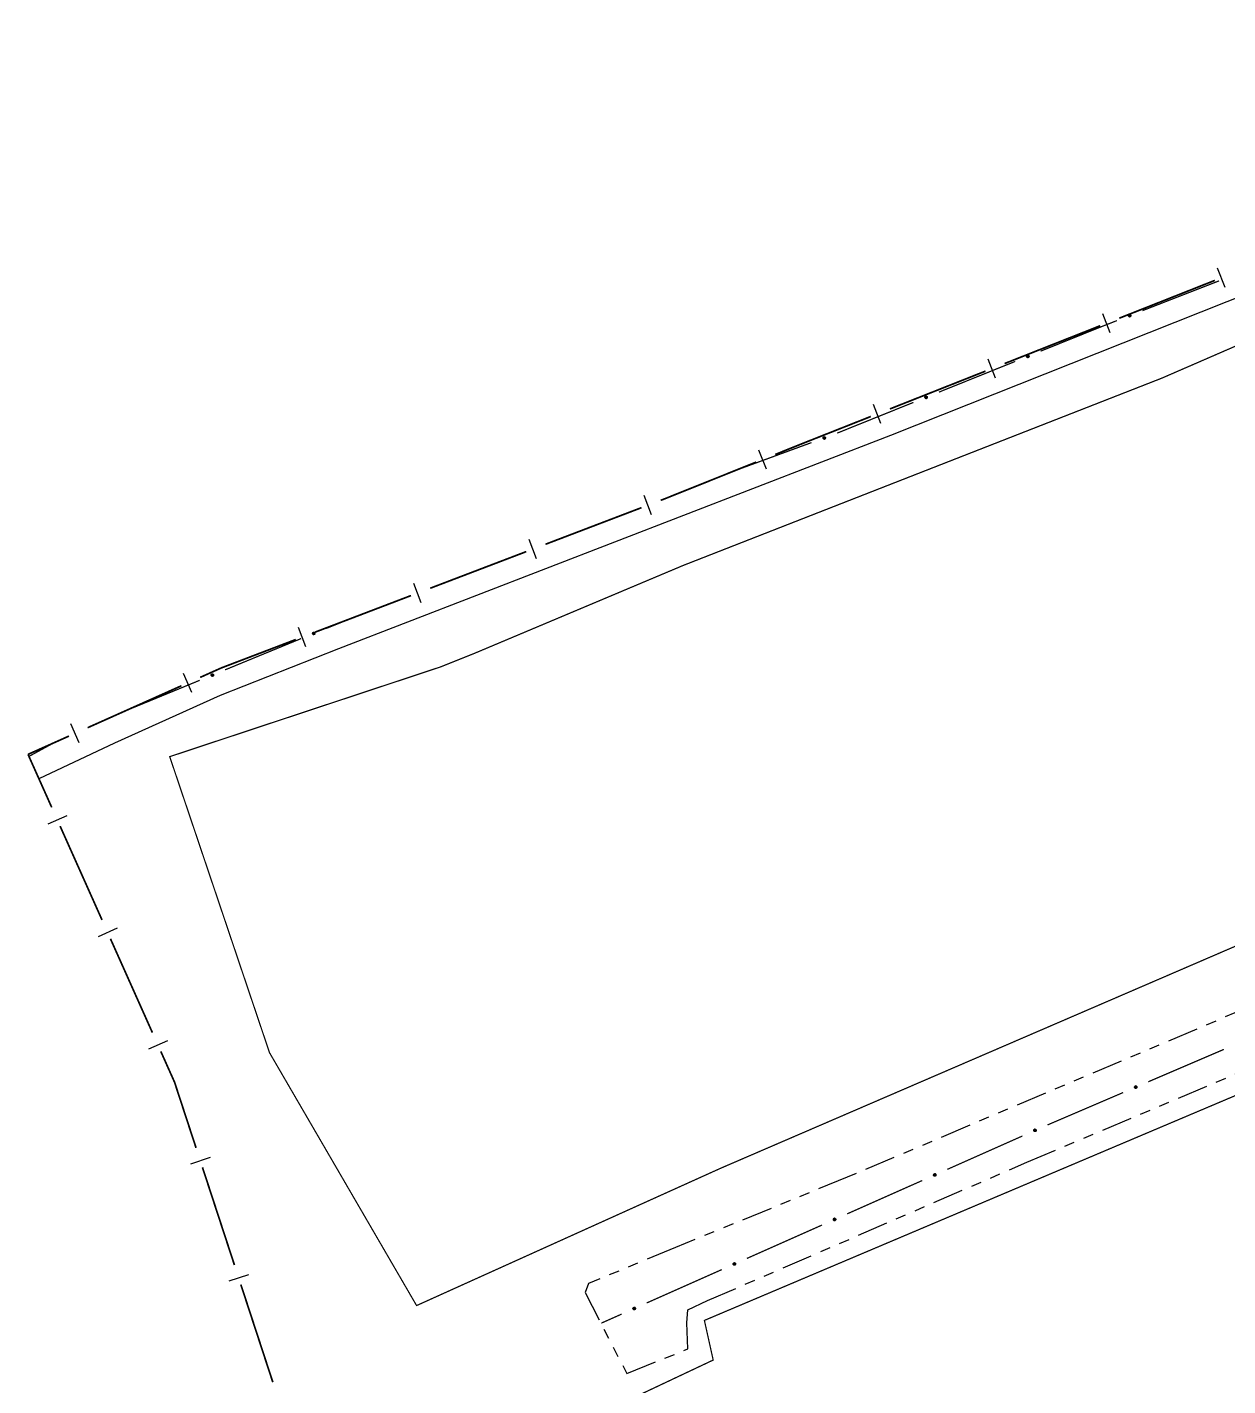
# Model space of a CAD drawing. Extents: x 212200 to 214553, y 4880545 to 4882659.
# Drawn here: x 212199.5 to 212374.7, y 4881789.8 to 4881988.1 of the extents above; entities that cross this region are included whole.
import ezdxf

# ---------------------------------------------------------------- set-up
doc = ezdxf.new("R2010")
doc.units = 0
doc.header["$LTSCALE"] = 1.5
doc.header["$MEASUREMENT"] = 0
doc.linetypes.add('TRACO_12', pattern=[2.5, 2, -0.5])
doc.linetypes.add('TRACO_25', pattern=[8, 3, -1, 1, -1, 1, -1])
for name, color, linetype in [('LM-LIM-SETORES-BAIRROS', 250, 'CONTINUOUS'), ('RU-QUADRA', 210, 'CONTINUOUS'), ('SV-EIXO-ROD-ESTR', 7, 'CONTINUOUS'), ('SV-EIXO-RUA-N-PAV', 6, 'CONTINUOUS'), ('SV-EST-MUNIC-PAV', 20, 'CONTINUOUS'), ('SV-RUA-NAO-PAV', 7, 'CONTINUOUS')]:
    doc.layers.add(name, color=color, linetype=linetype)

msp = doc.modelspace()

# ---------------------------------------------------------------- linework, layer by layer
at = {"layer": 'LM-LIM-SETORES-BAIRROS'}
for points in [[(212374.314781, 4881950.133078), (212373.211123, 4881952.92269)], [(212357.577106, 4881943.511127), (212356.473448, 4881946.30074)], [(212340.839431, 4881936.889177), (212339.735772, 4881939.67879)], [(212324.101755, 4881930.267227), (212322.998097, 4881933.05684)], [(212307.382865, 4881923.617725), (212306.265731, 4881926.401968)], [(212290.636732, 4881916.948287), (212289.567495, 4881919.751274)], [(212273.818813, 4881910.532867), (212272.749576, 4881913.335853)], [(212257.000895, 4881904.117446), (212255.931658, 4881906.920432)], [(212240.182977, 4881897.702025), (212239.11374, 4881900.505012)], [(212223.558388, 4881891.039922), (212222.333435, 4881893.778441)], [(212207.127271, 4881883.690201), (212205.902318, 4881886.42872)], [(212205.289004, 4881873.035664), (212202.550099, 4881871.811573)], [(212212.633554, 4881856.602235), (212209.894649, 4881855.378144)], [(212219.978103, 4881840.168806), (212217.239198, 4881838.944714)], [(212226.209542, 4881823.13892), (212223.358594, 4881822.205059)], [(212231.812704, 4881806.033232), (212228.961756, 4881805.099371)]]:
    msp.add_lwpolyline(points, dxfattribs=at)
at = {"layer": 'LM-LIM-SETORES-BAIRROS', "const_width": 0.25}
for points in [[(212358.885018, 4881945.641706), (212372.833081, 4881951.159998)], [(212342.147343, 4881939.019756), (212356.095406, 4881944.538048)], [(212325.409668, 4881932.397806), (212339.357731, 4881937.916098)], [(212313.071368, 4881927.516387), (212322.620055, 4881931.294148)], [(212308.68046, 4881925.754603), (212312.392784, 4881927.244116)], [(212312.392784, 4881927.244116), (212313.071368, 4881927.516387)], [(212292.603338, 4881919.303906), (212305.896217, 4881924.637468)], [(212275.152852, 4881912.647184), (212289.167784, 4881917.993368)], [(212291.970771, 4881919.062605), (212292.603338, 4881919.303906)], [(212258.334934, 4881906.231764), (212272.349866, 4881911.577947)], [(212241.517016, 4881899.816343), (212255.531948, 4881905.162527)], [(212227.851084, 4881894.60329), (212238.714029, 4881898.747106)], [(212224.771591, 4881893.225817), (212227.51011, 4881894.450771)], [(212227.51011, 4881894.450771), (212227.851084, 4881894.60329)], [(212208.340474, 4881885.876096), (212222.033072, 4881892.000864)], [(212199.645507, 4881881.986794), (212205.601955, 4881884.651143)], [(212199.839247, 4881881.553301), (212199.645507, 4881881.986794)], [(212203.103491, 4881874.249555), (212199.839247, 4881881.553301)], [(212210.44804, 4881857.816126), (212204.327582, 4881871.51065)], [(212217.79259, 4881841.382697), (212211.672132, 4881855.077221)], [(212221.022215, 4881834.156411), (212219.016681, 4881838.643792)], [(212221.048626, 4881834.075782), (212221.022215, 4881834.156411)], [(212224.161494, 4881824.572622), (212221.048626, 4881834.075782)], [(212229.764657, 4881807.466934), (212225.095354, 4881821.721674)], [(212235.36782, 4881790.361245), (212230.698517, 4881804.615986)]]:
    msp.add_lwpolyline(points, dxfattribs=at)
at = {"layer": 'RU-QUADRA', "linetype": 'Continuous', "const_width": 0.18, "flags": 128}
msp.add_lwpolyline([(212471.978588, 4881979.029758), (212386.332066, 4881946.120065), (212365.072562, 4881936.883324), (212295.252786, 4881909.560654), (212264.912944, 4881896.782297), (212259.766288, 4881894.725428), (212220.319752, 4881881.654771), (212234.890431, 4881838.439724), (212256.345124, 4881801.548203), (212300.734172, 4881821.595491), (212401.368877, 4881865.009378), (212465.868138, 4881891.428684), (212467.987631, 4881905.524797), (212463.993571, 4881922.334194), (212468.912307, 4881950.735841)], close=True, dxfattribs=at)
at = {"layer": 'RU-QUADRA', "linetype": 'TRACO_12', "const_width": 0.18, "flags": 128}
msp.add_lwpolyline([(212300.887538, 4881742.323342), (212381.980475, 4881778.385586), (212398.827895, 4881781.575291), (212451.583265, 4881864.274996), (212298.341828, 4881799.3803), (212299.626871, 4881793.597604), (212288.06148, 4881788.136169)], close=True, dxfattribs=at)
at = {"layer": 'SV-EIXO-ROD-ESTR', "const_width": 0.18}
for points in [[(212362.265325, 4881946.738849), (212373.447882, 4881951.092058)], [(212347.39827, 4881940.825948), (212355.746325, 4881944.188979)], [(212355.746325, 4881944.188979), (212356.639388, 4881944.548751)], [(212356.639388, 4881944.548751), (212358.537807, 4881945.287779)], [(212332.557283, 4881934.847226), (212343.688023, 4881939.331268)], [(212317.716297, 4881928.868504), (212328.847037, 4881933.352546)], [(212302.696827, 4881923.353763), (212313.963137, 4881927.485381)], [(212246.915589, 4881901.869323), (212247.233675, 4881901.997039)], [(212243.203624, 4881900.378913), (212246.915589, 4881901.869323)], [(212228.395632, 4881894.319223), (212239.492247, 4881898.887061)], [(212213.600145, 4881888.228773), (212224.69676, 4881892.796611)], [(212199.778241, 4881881.689801), (212203.289824, 4881883.60521)], [(212203.289824, 4881883.60521), (212203.409081, 4881883.670259)]]:
    msp.add_lwpolyline(points, dxfattribs=at)
at = {"layer": 'SV-EIXO-ROD-ESTR'}
for points in [[(212360.227739, 4881946.063773), (212360.246785, 4881946.108821), (212360.272365, 4881946.143642), (212360.30206, 4881946.166545), (212360.333577, 4881946.179941), (212360.367365, 4881946.190014), (212360.40367, 4881946.192654), (212360.444614, 4881946.186659), (212360.489937, 4881946.167871), (212360.523886, 4881946.139322), (212360.547897, 4881946.111411), (212360.563758, 4881946.079351), (212360.572994, 4881946.046364), (212360.574489, 4881946.008561), (212360.568008, 4881945.967128), (212360.548013, 4881945.922011), (212360.522701, 4881945.888045), (212360.493397, 4881945.866647), (212360.461065, 4881945.850905), (212360.426448, 4881945.841035), (212360.390795, 4881945.838648), (212360.349089, 4881945.845249), (212360.30482, 4881945.865574), (212360.270655, 4881945.890433), (212360.248851, 4881945.919429), (212360.23407, 4881945.951609), (212360.223555, 4881945.985374), (212360.219381, 4881946.021759), (212360.227739, 4881946.063773)], [(212345.36874, 4881940.127025), (212345.387256, 4881940.172293), (212345.412426, 4881940.207413), (212345.44185, 4881940.230662), (212345.473209, 4881940.244426), (212345.506876, 4881940.254895), (212345.543147, 4881940.257961), (212345.584159, 4881940.252446), (212345.629699, 4881940.234191), (212345.663981, 4881940.206042), (212345.688317, 4881940.178414), (212345.704553, 4881940.146542), (212345.714175, 4881940.113666), (212345.716114, 4881940.075884), (212345.710119, 4881940.034377), (212345.690654, 4881939.989029), (212345.665742, 4881939.954768), (212345.636691, 4881939.933028), (212345.604546, 4881939.916909), (212345.570047, 4881939.906633), (212345.534424, 4881939.903829), (212345.492644, 4881939.909939), (212345.44814, 4881939.929744), (212345.413685, 4881939.954201), (212345.391543, 4881939.982939), (212345.376386, 4881940.014943), (212345.365475, 4881940.048583), (212345.360876, 4881940.084916), (212345.36874, 4881940.127025)], [(212330.527754, 4881934.148303), (212330.54627, 4881934.193571), (212330.57144, 4881934.228691), (212330.600864, 4881934.25194), (212330.632222, 4881934.265704), (212330.665889, 4881934.276173), (212330.702161, 4881934.279239), (212330.743172, 4881934.273724), (212330.788713, 4881934.255469), (212330.822994, 4881934.22732), (212330.847331, 4881934.199692), (212330.863566, 4881934.16782), (212330.873188, 4881934.134944), (212330.875127, 4881934.097162), (212330.869132, 4881934.055655), (212330.849668, 4881934.010307), (212330.824755, 4881933.976046), (212330.795705, 4881933.954306), (212330.763559, 4881933.938187), (212330.72906, 4881933.927911), (212330.693438, 4881933.925107), (212330.651658, 4881933.931217), (212330.607153, 4881933.951022), (212330.572699, 4881933.975479), (212330.550556, 4881934.004217), (212330.535399, 4881934.036221), (212330.524489, 4881934.069861), (212330.519889, 4881934.106194), (212330.527754, 4881934.148303)], [(212315.668058, 4881928.227864), (212315.687989, 4881928.272527), (212315.714252, 4881928.306837), (212315.744393, 4881928.329149), (212315.776169, 4881928.34192), (212315.810148, 4881928.351325), (212315.846499, 4881928.353248), (212315.887316, 4881928.346445), (212315.93226, 4881928.326766), (212315.965639, 4881928.297552), (212315.989094, 4881928.269173), (212316.004319, 4881928.236806), (212316.012902, 4881928.203643), (212316.01365, 4881928.165819), (212316.006353, 4881928.124521), (212315.985471, 4881928.079808), (212315.959493, 4881928.046348), (212315.929773, 4881928.025532), (212315.897136, 4881928.010432), (212315.862331, 4881928.001247), (212315.826638, 4881927.999565), (212315.785071, 4881928.006987), (212315.741212, 4881928.028182), (212315.707544, 4881928.053711), (212315.686316, 4881928.083131), (212315.672174, 4881928.115597), (212315.662327, 4881928.149564), (212315.658873, 4881928.186023), (212315.668058, 4881928.227864)], [(212241.173292, 4881899.682326), (212241.19186, 4881899.727573), (212241.21707, 4881899.762663), (212241.246521, 4881899.785878), (212241.277895, 4881899.799607), (212241.311574, 4881899.810037), (212241.347849, 4881899.813061), (212241.388855, 4881899.807499), (212241.434374, 4881899.789191), (212241.468623, 4881899.761003), (212241.492928, 4881899.733347), (212241.509127, 4881899.701457), (212241.518711, 4881899.668569), (212241.520606, 4881899.630785), (212241.514564, 4881899.589285), (212241.495047, 4881899.543959), (212241.470095, 4881899.509727), (212241.441019, 4881899.48802), (212241.408856, 4881899.471938), (212241.374345, 4881899.461702), (212241.338719, 4881899.458939), (212241.296946, 4881899.465097), (212241.252465, 4881899.484953), (212241.218038, 4881899.50945), (212241.195929, 4881899.538213), (212241.180808, 4881899.570235), (212241.169937, 4881899.603888), (212241.165379, 4881899.640226), (212241.173292, 4881899.682326)], [(212226.37143, 4881893.605018), (212226.389604, 4881893.650424), (212226.414508, 4881893.685732), (212226.443756, 4881893.709203), (212226.47501, 4881893.723203), (212226.508597, 4881893.733926), (212226.544844, 4881893.737265), (212226.585896, 4881893.732059), (212226.631573, 4881893.714148), (212226.666066, 4881893.686258), (212226.69061, 4881893.658815), (212226.707086, 4881893.627066), (212226.716955, 4881893.594264), (212226.719179, 4881893.556497), (212226.713497, 4881893.514946), (212226.694375, 4881893.469453), (212226.669722, 4881893.435005), (212226.640836, 4881893.413046), (212226.608813, 4881893.396685), (212226.574392, 4881893.386149), (212226.538792, 4881893.383077), (212226.496967, 4881893.388872), (212226.452315, 4881893.408341), (212226.417676, 4881893.432537), (212226.395318, 4881893.461107), (212226.37992, 4881893.492997), (212226.368756, 4881893.526553), (212226.363882, 4881893.562851), (212226.37143, 4881893.605018)]]:
    msp.add_lwpolyline(points, close=True, dxfattribs=at)
for points in [[(212360.219381, 4881946.021759), (212360.489937, 4881946.167871)], [(212360.223555, 4881945.985374), (212360.523886, 4881946.139322)], [(212360.224996, 4881946.041395), (212360.464674, 4881946.174233)], [(212360.225927, 4881946.005151), (212360.50248, 4881946.152344)], [(212360.227739, 4881946.063773), (212360.444614, 4881946.186659)], [(212360.231945, 4881945.970886), (212360.530609, 4881946.125223)], [(212360.23407, 4881945.951609), (212360.547897, 4881946.111411)], [(212360.239111, 4881946.087889), (212360.417403, 4881946.186581)], [(212360.244038, 4881945.936059), (212360.555137, 4881946.092308)], [(212360.246785, 4881946.108821), (212360.40367, 4881946.192654)], [(212360.248851, 4881945.919429), (212360.563758, 4881946.079351)], [(212360.261281, 4881946.128734), (212360.377626, 4881946.187203)], [(212360.263266, 4881945.905473), (212360.565745, 4881946.061295)], [(212360.270655, 4881945.890433), (212360.572994, 4881946.046364)], [(212360.272365, 4881946.143642), (212360.367365, 4881946.190014)], [(212360.290123, 4881945.877857), (212360.569715, 4881946.024769)], [(212360.30482, 4881945.865574), (212360.574489, 4881946.008561)], [(212360.329978, 4881945.85823), (212360.568597, 4881945.986263)], [(212360.349089, 4881945.845249), (212360.568008, 4881945.967128)], [(212360.374211, 4881945.846164), (212360.55095, 4881945.941322)], [(212360.390795, 4881945.838648), (212360.548013, 4881945.922011)], [(212360.412435, 4881945.842008), (212360.529556, 4881945.902244)], [(212360.426448, 4881945.841035), (212360.522701, 4881945.888045)], [(212345.360876, 4881940.084916), (212345.629699, 4881940.234191)], [(212345.365475, 4881940.048583), (212345.663981, 4881940.206042)], [(212345.36626, 4881940.104617), (212345.604363, 4881940.240257)], [(212345.367616, 4881940.068386), (212345.642424, 4881940.218812)], [(212345.36874, 4881940.127025), (212345.584159, 4881940.252446)], [(212345.374034, 4881940.034195), (212345.670869, 4881940.192023)], [(212345.376386, 4881940.014943), (212345.688317, 4881940.178414)], [(212345.379828, 4881940.151273), (212345.556951, 4881940.252049)], [(212345.386535, 4881939.999512), (212345.695781, 4881940.159398)], [(212345.387256, 4881940.172293), (212345.543147, 4881940.257961)], [(212345.391543, 4881939.982939), (212345.704553, 4881940.146542)], [(212345.401518, 4881940.192375), (212345.517169, 4881940.252205)], [(212345.406121, 4881939.969153), (212345.706752, 4881940.128511)], [(212345.412426, 4881940.207413), (212345.506876, 4881940.254895)], [(212345.413685, 4881939.954201), (212345.714175, 4881940.113666)], [(212345.4333, 4881939.941854), (212345.711149, 4881940.092035)], [(212345.44814, 4881939.929744), (212345.716114, 4881940.075884)], [(212345.473382, 4881939.922695), (212345.710484, 4881940.053518)], [(212345.492644, 4881939.909939), (212345.710119, 4881940.034377)], [(212345.517753, 4881939.911149), (212345.693364, 4881940.008374)], [(212345.534424, 4881939.903829), (212345.690654, 4881939.989029)], [(212345.556024, 4881939.907442), (212345.67243, 4881939.969047)], [(212345.570047, 4881939.906633), (212345.665742, 4881939.954768)], [(212330.519889, 4881934.106194), (212330.788713, 4881934.255469)], [(212330.524489, 4881934.069861), (212330.822994, 4881934.22732)], [(212330.525273, 4881934.125895), (212330.763376, 4881934.261535)], [(212330.526629, 4881934.089664), (212330.801437, 4881934.24009)], [(212330.527754, 4881934.148303), (212330.743172, 4881934.273724)], [(212330.533048, 4881934.055473), (212330.829882, 4881934.213301)], [(212330.535399, 4881934.036221), (212330.847331, 4881934.199692)], [(212330.538841, 4881934.172551), (212330.715964, 4881934.273327)], [(212330.545549, 4881934.02079), (212330.854794, 4881934.180676)], [(212330.54627, 4881934.193571), (212330.702161, 4881934.279239)], [(212330.550556, 4881934.004217), (212330.863566, 4881934.16782)], [(212330.560532, 4881934.213653), (212330.676182, 4881934.273483)], [(212330.565134, 4881933.990431), (212330.865765, 4881934.14979)], [(212330.57144, 4881934.228691), (212330.665889, 4881934.276173)], [(212330.572699, 4881933.975479), (212330.873188, 4881934.134944)], [(212330.592313, 4881933.963132), (212330.870163, 4881934.113313)], [(212330.607153, 4881933.951022), (212330.875127, 4881934.097162)], [(212330.632396, 4881933.943973), (212330.869497, 4881934.074796)], [(212330.651658, 4881933.931217), (212330.869132, 4881934.055655)], [(212330.676767, 4881933.932427), (212330.852378, 4881934.029652)], [(212330.693438, 4881933.925107), (212330.849668, 4881934.010307)], [(212330.715037, 4881933.92872), (212330.831443, 4881933.990325)], [(212330.72906, 4881933.927911), (212330.824755, 4881933.976046)], [(212315.658873, 4881928.186023), (212315.93226, 4881928.326766)], [(212315.662327, 4881928.149564), (212315.965639, 4881928.297552)], [(212315.664874, 4881928.205545), (212315.907127, 4881928.333626)], [(212315.665089, 4881928.169289), (212315.944494, 4881928.310995)], [(212315.668058, 4881928.227864), (212315.887316, 4881928.346445)], [(212315.670429, 4881928.134913), (212315.972082, 4881928.283324)], [(212315.672174, 4881928.115597), (212315.989094, 4881928.269173)], [(212315.679903, 4881928.251751), (212315.860109, 4881928.346905)], [(212315.681833, 4881928.099854), (212315.995955, 4881928.249931)], [(212315.686316, 4881928.083131), (212316.004319, 4881928.236806)], [(212315.687989, 4881928.272527), (212315.846499, 4881928.353248)], [(212315.700453, 4881928.068894), (212316.00595, 4881928.218715)], [(212315.702876, 4881928.29215), (212315.820352, 4881928.348312)], [(212315.707544, 4881928.053711), (212316.012902, 4881928.203643)], [(212315.714252, 4881928.306837), (212315.810148, 4881928.351325)], [(212315.72676, 4881928.040754), (212316.009197, 4881928.182118)], [(212315.741212, 4881928.028182), (212316.01365, 4881928.165819)], [(212315.76622, 4881928.020343), (212316.00732, 4881928.143641)], [(212315.785071, 4881928.006987), (212316.006353, 4881928.124521)], [(212315.810205, 4881928.007406), (212315.988788, 4881928.099058)], [(212315.826638, 4881927.999565), (212315.985471, 4881928.079808)], [(212315.84834, 4881928.002497), (212315.966627, 4881928.060409)], [(212315.862331, 4881928.001247), (212315.959493, 4881928.046348)], [(212241.165379, 4881899.640226), (212241.434374, 4881899.789191)], [(212241.169937, 4881899.603888), (212241.468623, 4881899.761003)], [(212241.170785, 4881899.65992), (212241.409045, 4881899.795286)], [(212241.1721, 4881899.623688), (212241.447081, 4881899.773798)], [(212241.173292, 4881899.682326), (212241.388855, 4881899.807499)], [(212241.178479, 4881899.589489), (212241.475495, 4881899.746976)], [(212241.180808, 4881899.570235), (212241.492928, 4881899.733347)], [(212241.184407, 4881899.706561), (212241.361646, 4881899.807133)], [(212241.19094, 4881899.554792), (212241.500369, 4881899.714322)], [(212241.19186, 4881899.727573), (212241.347849, 4881899.813061)], [(212241.195929, 4881899.538213), (212241.509127, 4881899.701457)], [(212241.206145, 4881899.747638), (212241.321864, 4881899.807335)], [(212241.210491, 4881899.524411), (212241.511305, 4881899.683423)], [(212241.21707, 4881899.762663), (212241.311574, 4881899.810037)], [(212241.218038, 4881899.50945), (212241.518711, 4881899.668569)], [(212241.237638, 4881899.497081), (212241.51566, 4881899.646941)], [(212241.252465, 4881899.484953), (212241.520606, 4881899.630785)], [(212241.277698, 4881899.477876), (212241.51495, 4881899.608426)], [(212241.296946, 4881899.465097), (212241.514564, 4881899.589285)], [(212241.322056, 4881899.466278), (212241.497779, 4881899.563301)], [(212241.338719, 4881899.458939), (212241.495047, 4881899.543959)], [(212241.360322, 4881899.462527), (212241.476799, 4881899.523998)], [(212241.374345, 4881899.461702), (212241.470095, 4881899.509727)], [(212226.363882, 4881893.562851), (212226.631573, 4881893.714148)], [(212226.368756, 4881893.526553), (212226.666066, 4881893.686258)], [(212226.369118, 4881893.582591), (212226.606192, 4881893.720023)], [(212226.370747, 4881893.546372), (212226.644413, 4881893.698866)], [(212226.37143, 4881893.605018), (212226.585896, 4881893.732059)], [(212226.377423, 4881893.51223), (212226.673059, 4881893.672292)], [(212226.37992, 4881893.492997), (212226.69061, 4881893.658815)], [(212226.382334, 4881893.629349), (212226.558692, 4881893.731457)], [(212226.389604, 4881893.650424), (212226.544844, 4881893.737265)], [(212226.390186, 4881893.477642), (212226.698217, 4881893.639855)], [(212226.395318, 4881893.461107), (212226.707086, 4881893.627066)], [(212226.403714, 4881893.670613), (212226.51891, 4881893.731313)], [(212226.409999, 4881893.447432), (212226.709421, 4881893.609053)], [(212226.414508, 4881893.685732), (212226.508597, 4881893.733926)], [(212226.417676, 4881893.432537), (212226.716955, 4881893.594264)], [(212226.437384, 4881893.420339), (212226.714093, 4881893.57261)], [(212226.452315, 4881893.408341), (212226.719179, 4881893.556497)], [(212226.477609, 4881893.401483), (212226.713717, 4881893.53409)], [(212226.496967, 4881893.388872), (212226.713497, 4881893.514946)], [(212226.522066, 4881893.390271), (212226.696939, 4881893.488817)], [(212226.538792, 4881893.383077), (212226.694375, 4881893.469453)], [(212226.560363, 4881893.386853), (212226.676302, 4881893.449334)], [(212226.574392, 4881893.386149), (212226.669722, 4881893.435005)]]:
    msp.add_lwpolyline(points, dxfattribs=at)
at = {"layer": 'SV-EIXO-RUA-N-PAV', "const_width": 0.18}
for points in [[(212374.14688, 4881838.934715), (212363.11714, 4881834.207683)], [(212359.440559, 4881832.632006), (212348.410819, 4881827.904974)], [(212344.749113, 4881826.29522), (212333.783375, 4881821.421558)], [(212330.128128, 4881819.797004), (212319.16239, 4881814.923342)], [(212315.507144, 4881813.298789), (212304.541405, 4881808.425127)], [(212300.886159, 4881806.800573), (212289.92042, 4881801.926911)], [(212283.52374, 4881799.083942), (212283.299415, 4881798.984243)], [(212286.265174, 4881800.302358), (212283.52374, 4881799.083942)]]:
    msp.add_lwpolyline(points, dxfattribs=at)
at = {"layer": 'SV-EIXO-RUA-N-PAV'}
for points in [[(212361.454276, 4881833.375263), (212361.436757, 4881833.3296), (212361.412363, 4881833.293937), (212361.383455, 4881833.270048), (212361.352407, 4881833.255599), (212361.318977, 4881833.244395), (212361.282782, 4881833.240535), (212361.241659, 4881833.245149), (212361.195729, 4881833.262401), (212361.160839, 4881833.289792), (212361.135902, 4881833.316879), (212361.118972, 4881833.348387), (212361.108631, 4881833.381044), (212361.105864, 4881833.418775), (212361.110947, 4881833.460403), (212361.129413, 4881833.506168), (212361.153568, 4881833.540966), (212361.182135, 4881833.563338), (212361.213919, 4881833.580159), (212361.248185, 4881833.591188), (212361.283737, 4881833.594773), (212361.325641, 4881833.58958), (212361.370569, 4881833.570756), (212361.405552, 4881833.54706), (212361.428319, 4881833.518815), (212361.444174, 4881833.48715), (212361.45582, 4881833.453758), (212361.461215, 4881833.417534), (212361.454276, 4881833.375263)], [(212346.752741, 4881827.065258), (212346.735833, 4881827.019365), (212346.711916, 4881826.98338), (212346.68333, 4881826.959108), (212346.652477, 4881826.944247), (212346.6192, 4881826.932598), (212346.583059, 4881826.928255), (212346.541878, 4881826.932321), (212346.495723, 4881826.948959), (212346.46047, 4881826.975882), (212346.435174, 4881827.002634), (212346.417825, 4881827.033914), (212346.40705, 4881827.066431), (212346.403781, 4881827.104121), (212346.408308, 4881827.145813), (212346.426162, 4881827.19182), (212346.449851, 4881827.226938), (212346.478117, 4881827.249688), (212346.509674, 4881827.266931), (212346.54379, 4881827.278417), (212346.579292, 4881827.282475), (212346.621261, 4881827.277841), (212346.666436, 4881827.259617), (212346.701731, 4881827.23639), (212346.724873, 4881827.208451), (212346.741149, 4881827.177001), (212346.753239, 4881827.143766), (212346.759117, 4881827.107618), (212346.752741, 4881827.065258)], [(212332.131756, 4881820.567042), (212332.114848, 4881820.52115), (212332.090931, 4881820.485165), (212332.062345, 4881820.460893), (212332.031492, 4881820.446031), (212331.998215, 4881820.434382), (212331.962074, 4881820.43004), (212331.920893, 4881820.434105), (212331.874738, 4881820.450744), (212331.839485, 4881820.477667), (212331.81419, 4881820.504419), (212331.79684, 4881820.535699), (212331.786066, 4881820.568215), (212331.782796, 4881820.605906), (212331.787324, 4881820.647598), (212331.805177, 4881820.693604), (212331.828866, 4881820.728722), (212331.857133, 4881820.751473), (212331.88869, 4881820.768715), (212331.922805, 4881820.780201), (212331.958307, 4881820.784259), (212332.000276, 4881820.779625), (212332.045451, 4881820.761402), (212332.080746, 4881820.738175), (212332.103888, 4881820.710236), (212332.120164, 4881820.678785), (212332.132254, 4881820.645551), (212332.138132, 4881820.609403), (212332.131756, 4881820.567042)], [(212317.510772, 4881814.068827), (212317.493863, 4881814.022934), (212317.469947, 4881813.986949), (212317.441361, 4881813.962677), (212317.410507, 4881813.947816), (212317.37723, 4881813.936167), (212317.341089, 4881813.931824), (212317.299909, 4881813.93589), (212317.253753, 4881813.952528), (212317.2185, 4881813.979451), (212317.193205, 4881814.006203), (212317.175856, 4881814.037483), (212317.165081, 4881814.07), (212317.161811, 4881814.10769), (212317.166339, 4881814.149382), (212317.184193, 4881814.195389), (212317.207882, 4881814.230507), (212317.236148, 4881814.253257), (212317.267705, 4881814.2705), (212317.301821, 4881814.281986), (212317.337322, 4881814.286044), (212317.379291, 4881814.28141), (212317.424466, 4881814.263186), (212317.459762, 4881814.239959), (212317.482903, 4881814.21202), (212317.499179, 4881814.18057), (212317.511269, 4881814.147335), (212317.517147, 4881814.111187), (212317.510772, 4881814.068827)], [(212302.889787, 4881807.570611), (212302.872878, 4881807.524719), (212302.848962, 4881807.488734), (212302.820376, 4881807.464462), (212302.789522, 4881807.4496), (212302.756246, 4881807.437951), (212302.720104, 4881807.433609), (212302.678924, 4881807.437674), (212302.632768, 4881807.454313), (212302.597515, 4881807.481236), (212302.57222, 4881807.507988), (212302.554871, 4881807.539268), (212302.544096, 4881807.571784), (212302.540827, 4881807.609475), (212302.545354, 4881807.651167), (212302.563208, 4881807.697173), (212302.586897, 4881807.732291), (212302.615163, 4881807.755042), (212302.64672, 4881807.772284), (212302.680836, 4881807.78377), (212302.716337, 4881807.787828), (212302.758307, 4881807.783194), (212302.803481, 4881807.764971), (212302.838777, 4881807.741744), (212302.861919, 4881807.713805), (212302.878195, 4881807.682354), (212302.890284, 4881807.64912), (212302.896162, 4881807.612972), (212302.889787, 4881807.570611)], [(212288.268802, 4881801.072396), (212288.251894, 4881801.026503), (212288.227977, 4881800.990518), (212288.199391, 4881800.966247), (212288.168538, 4881800.951385), (212288.135261, 4881800.939736), (212288.09912, 4881800.935393), (212288.057939, 4881800.939459), (212288.011784, 4881800.956097), (212287.976531, 4881800.98302), (212287.951235, 4881801.009772), (212287.933886, 4881801.041052), (212287.923111, 4881801.073569), (212287.919842, 4881801.111259), (212287.924369, 4881801.152951), (212287.942223, 4881801.198958), (212287.965912, 4881801.234076), (212287.994178, 4881801.256826), (212288.025735, 4881801.274069), (212288.059851, 4881801.285555), (212288.095353, 4881801.289613), (212288.137322, 4881801.284979), (212288.182497, 4881801.266755), (212288.217792, 4881801.243528), (212288.240934, 4881801.215589), (212288.25721, 4881801.184139), (212288.2693, 4881801.150904), (212288.275178, 4881801.114756), (212288.268802, 4881801.072396)]]:
    msp.add_lwpolyline(points, close=True, dxfattribs=at)
for points in [[(212361.370569, 4881833.570756), (212361.105864, 4881833.418775)], [(212361.405552, 4881833.54706), (212361.108631, 4881833.381044)], [(212361.325641, 4881833.58958), (212361.110947, 4881833.460403)], [(212361.345178, 4881833.577249), (212361.111003, 4881833.441259)], [(212361.385671, 4881833.558974), (212361.111182, 4881833.402737)], [(212361.413442, 4881833.532277), (212361.116378, 4881833.366365)], [(212361.428319, 4881833.518815), (212361.118972, 4881833.348387)], [(212361.300565, 4881833.58782), (212361.127128, 4881833.486768)], [(212361.433689, 4881833.502356), (212361.128024, 4881833.335727)], [(212361.283737, 4881833.594773), (212361.129413, 4881833.506168)], [(212361.444174, 4881833.48715), (212361.135902, 4881833.316879)], [(212361.262222, 4881833.590687), (212361.147195, 4881833.526544)], [(212361.248185, 4881833.591188), (212361.153568, 4881833.540966)], [(212361.446947, 4881833.467955), (212361.153645, 4881833.303656)], [(212361.45582, 4881833.453758), (212361.160839, 4881833.289792)], [(212361.454114, 4881833.433913), (212361.182671, 4881833.277497)], [(212361.461215, 4881833.417534), (212361.195729, 4881833.262401)], [(212361.456264, 4881833.39772), (212361.221192, 4881833.256892)], [(212361.454276, 4881833.375263), (212361.241659, 4881833.245149)], [(212361.443722, 4881833.350778), (212361.268852, 4881833.246142)], [(212361.436757, 4881833.3296), (212361.282782, 4881833.240535)], [(212361.422938, 4881833.30921), (212361.308628, 4881833.246859)], [(212361.412363, 4881833.293937), (212361.318977, 4881833.244395)], [(212346.666436, 4881827.259617), (212346.403781, 4881827.104121)], [(212346.701731, 4881827.23639), (212346.40705, 4881827.066431)], [(212346.621261, 4881827.277841), (212346.408308, 4881827.145813)], [(212346.640961, 4881827.265772), (212346.408619, 4881827.126671)], [(212346.681693, 4881827.248038), (212346.409311, 4881827.088155)], [(212346.709818, 4881827.221714), (212346.414992, 4881827.051856)], [(212346.724873, 4881827.208451), (212346.417825, 4881827.033914)], [(212346.59621, 4881827.275747), (212346.424136, 4881827.172392)], [(212346.579292, 4881827.282475), (212346.426162, 4881827.19182)], [(212346.730462, 4881827.192065), (212346.427045, 4881827.021376)], [(212346.741149, 4881827.177001), (212346.435174, 4881827.002634)], [(212346.557833, 4881827.278102), (212346.443671, 4881827.212431)], [(212346.54379, 4881827.278417), (212346.449851, 4881827.226938)], [(212346.744178, 4881827.157844), (212346.453092, 4881826.989649)], [(212346.753239, 4881827.143766), (212346.46047, 4881826.975882)], [(212346.751798, 4881827.1239), (212346.482464, 4881826.963879)], [(212346.759117, 4881827.107618), (212346.495723, 4881826.948959)], [(212346.75443, 4881827.08774), (212346.521257, 4881826.94379)], [(212346.752741, 4881827.065258), (212346.541878, 4881826.932321)], [(212346.742515, 4881827.040634), (212346.569055, 4881826.933676)], [(212346.735833, 4881827.019365), (212346.583059, 4881826.928255)], [(212346.722287, 4881826.998793), (212346.608818, 4881826.934923)], [(212346.711916, 4881826.98338), (212346.6192, 4881826.932598)], [(212332.045451, 4881820.761402), (212331.782796, 4881820.605906)], [(212332.080746, 4881820.738175), (212331.786066, 4881820.568215)], [(212332.000276, 4881820.779625), (212331.787324, 4881820.647598)], [(212332.019976, 4881820.767556), (212331.787634, 4881820.628456)], [(212332.060709, 4881820.749822), (212331.788327, 4881820.58994)], [(212332.088834, 4881820.723499), (212331.794007, 4881820.553641)], [(212332.103888, 4881820.710236), (212331.79684, 4881820.535699)], [(212331.975226, 4881820.777532), (212331.803151, 4881820.674176)], [(212331.958307, 4881820.784259), (212331.805177, 4881820.693604)], [(212332.109477, 4881820.69385), (212331.806061, 4881820.523161)], [(212331.936848, 4881820.779887), (212331.822686, 4881820.714216)], [(212331.922805, 4881820.780201), (212331.828866, 4881820.728722)], [(212332.120164, 4881820.678785), (212331.81419, 4881820.504419)], [(212332.123193, 4881820.659629), (212331.832107, 4881820.491434)], [(212332.132254, 4881820.645551), (212331.839485, 4881820.477667)], [(212332.130813, 4881820.625685), (212331.861479, 4881820.465664)], [(212332.138132, 4881820.609403), (212331.874738, 4881820.450744)], [(212332.133445, 4881820.589524), (212331.900272, 4881820.445575)], [(212332.131756, 4881820.567042), (212331.920893, 4881820.434105)], [(212332.12153, 4881820.542419), (212331.948071, 4881820.435461)], [(212332.114848, 4881820.52115), (212331.962074, 4881820.43004)], [(212332.101303, 4881820.500578), (212331.987833, 4881820.436708)], [(212332.090931, 4881820.485165), (212331.998215, 4881820.434382)], [(212317.424466, 4881814.263186), (212317.161811, 4881814.10769)], [(212317.459762, 4881814.239959), (212317.165081, 4881814.07)], [(212317.379291, 4881814.28141), (212317.166339, 4881814.149382)], [(212317.398991, 4881814.269341), (212317.166649, 4881814.13024)], [(212317.439724, 4881814.251607), (212317.167342, 4881814.091724)], [(212317.467849, 4881814.225283), (212317.173022, 4881814.055425)], [(212317.482903, 4881814.21202), (212317.175856, 4881814.037483)], [(212317.354241, 4881814.279316), (212317.182166, 4881814.175961)], [(212317.337322, 4881814.286044), (212317.184193, 4881814.195389)], [(212317.488492, 4881814.195634), (212317.185076, 4881814.024945)], [(212317.499179, 4881814.18057), (212317.193205, 4881814.006203)], [(212317.315864, 4881814.281671), (212317.201701, 4881814.216)], [(212317.301821, 4881814.281986), (212317.207882, 4881814.230507)], [(212317.502208, 4881814.161413), (212317.211123, 4881813.993218)], [(212317.511269, 4881814.147335), (212317.2185, 4881813.979451)], [(212317.509828, 4881814.127469), (212317.240494, 4881813.967448)], [(212317.517147, 4881814.111187), (212317.253753, 4881813.952528)], [(212317.512461, 4881814.091309), (212317.279287, 4881813.947359)], [(212317.510772, 4881814.068827), (212317.299909, 4881813.93589)], [(212317.500546, 4881814.044203), (212317.327086, 4881813.937245)], [(212317.493863, 4881814.022934), (212317.341089, 4881813.931824)], [(212317.480318, 4881814.002362), (212317.366849, 4881813.938492)], [(212317.469947, 4881813.986949), (212317.37723, 4881813.936167)], [(212302.803481, 4881807.764971), (212302.540827, 4881807.609475)], [(212302.838777, 4881807.741744), (212302.544096, 4881807.571784)], [(212302.758307, 4881807.783194), (212302.545354, 4881807.651167)], [(212302.778007, 4881807.771125), (212302.545664, 4881807.632025)], [(212302.818739, 4881807.753391), (212302.546357, 4881807.593509)], [(212302.846864, 4881807.727068), (212302.552038, 4881807.55721)], [(212302.861919, 4881807.713805), (212302.554871, 4881807.539268)], [(212302.733256, 4881807.781101), (212302.561182, 4881807.677745)], [(212302.716337, 4881807.787828), (212302.563208, 4881807.697173)], [(212302.867507, 4881807.697419), (212302.564091, 4881807.52673)], [(212302.878195, 4881807.682354), (212302.57222, 4881807.507988)], [(212302.694879, 4881807.783456), (212302.580717, 4881807.717785)], [(212302.680836, 4881807.78377), (212302.586897, 4881807.732291)], [(212302.881224, 4881807.663198), (212302.590138, 4881807.495003)], [(212302.890284, 4881807.64912), (212302.597515, 4881807.481236)], [(212302.888844, 4881807.629254), (212302.61951, 4881807.469233)], [(212302.896162, 4881807.612972), (212302.632768, 4881807.454313)], [(212302.891476, 4881807.593093), (212302.658303, 4881807.449144)], [(212302.889787, 4881807.570611), (212302.678924, 4881807.437674)], [(212302.879561, 4881807.545988), (212302.706101, 4881807.43903)], [(212302.872878, 4881807.524719), (212302.720104, 4881807.433609)], [(212302.859333, 4881807.504147), (212302.745864, 4881807.440277)], [(212302.848962, 4881807.488734), (212302.756246, 4881807.437951)], [(212288.182497, 4881801.266755), (212287.919842, 4881801.111259)], [(212288.217792, 4881801.243528), (212287.923111, 4881801.073569)], [(212288.137322, 4881801.284979), (212287.924369, 4881801.152951)], [(212288.157022, 4881801.27291), (212287.92468, 4881801.133809)], [(212288.197754, 4881801.255176), (212287.925372, 4881801.095293)], [(212288.225879, 4881801.228852), (212287.931053, 4881801.058994)], [(212288.240934, 4881801.215589), (212287.933886, 4881801.041052)], [(212288.112271, 4881801.282885), (212287.940197, 4881801.17953)], [(212288.095353, 4881801.289613), (212287.942223, 4881801.198958)], [(212288.246523, 4881801.199203), (212287.943106, 4881801.028514)], [(212288.25721, 4881801.184139), (212287.951235, 4881801.009772)], [(212288.073894, 4881801.28524), (212287.959732, 4881801.219569)], [(212288.059851, 4881801.285555), (212287.965912, 4881801.234076)], [(212288.260239, 4881801.164982), (212287.969153, 4881800.996787)], [(212288.2693, 4881801.150904), (212287.976531, 4881800.98302)], [(212288.267859, 4881801.131038), (212287.998525, 4881800.971017)], [(212288.275178, 4881801.114756), (212288.011784, 4881800.956097)], [(212288.270491, 4881801.094878), (212288.037318, 4881800.950928)], [(212288.268802, 4881801.072396), (212288.057939, 4881800.939459)], [(212288.258576, 4881801.047772), (212288.085116, 4881800.940814)], [(212288.251894, 4881801.026503), (212288.09912, 4881800.935393)], [(212288.238348, 4881801.005931), (212288.124879, 4881800.942061)], [(212288.227977, 4881800.990518), (212288.135261, 4881800.939736)]]:
    msp.add_lwpolyline(points, dxfattribs=at)
at = {"layer": 'SV-EST-MUNIC-PAV', "linetype": 'Continuous'}
msp.add_polyline3d([(212476.354815, 4881988.112409, 6.318628), (212431.009209, 4881970.467032, 8.511349), (212325.483145, 4881928.539055, 10.529648), (212244.966953, 4881897.39837, 10.529648), (212227.697161, 4881890.583074, 11.70076), (212212.239643, 4881883.638171, 11.825346), (212201.231873, 4881878.4373, 12.099437)], dxfattribs=at)
at = {"layer": 'SV-RUA-NAO-PAV', "linetype": 'TRACO_25'}
msp.add_polyline3d([(212414.394929, 4881860.63918, 9.258867), (212319.179397, 4881820.275558, 10.803738), (212294.145767, 4881810.035763, 10.803738), (212281.452615, 4881804.766665, 11.177497), (212280.922866, 4881803.454259, 11.177497), (212287.005272, 4881791.645282, 11.003077), (212295.936251, 4881795.21529, 10.978159), (212295.772424, 4881799.017521, 10.978159), (212295.915962, 4881800.93849, 10.978159), (212298.8067, 4881802.267542, 10.978159), (212345.416025, 4881822.464916, 10.978159), (212386.953035, 4881840.047854, 10.031302)], dxfattribs=at)

doc.saveas('drawing.dxf')
